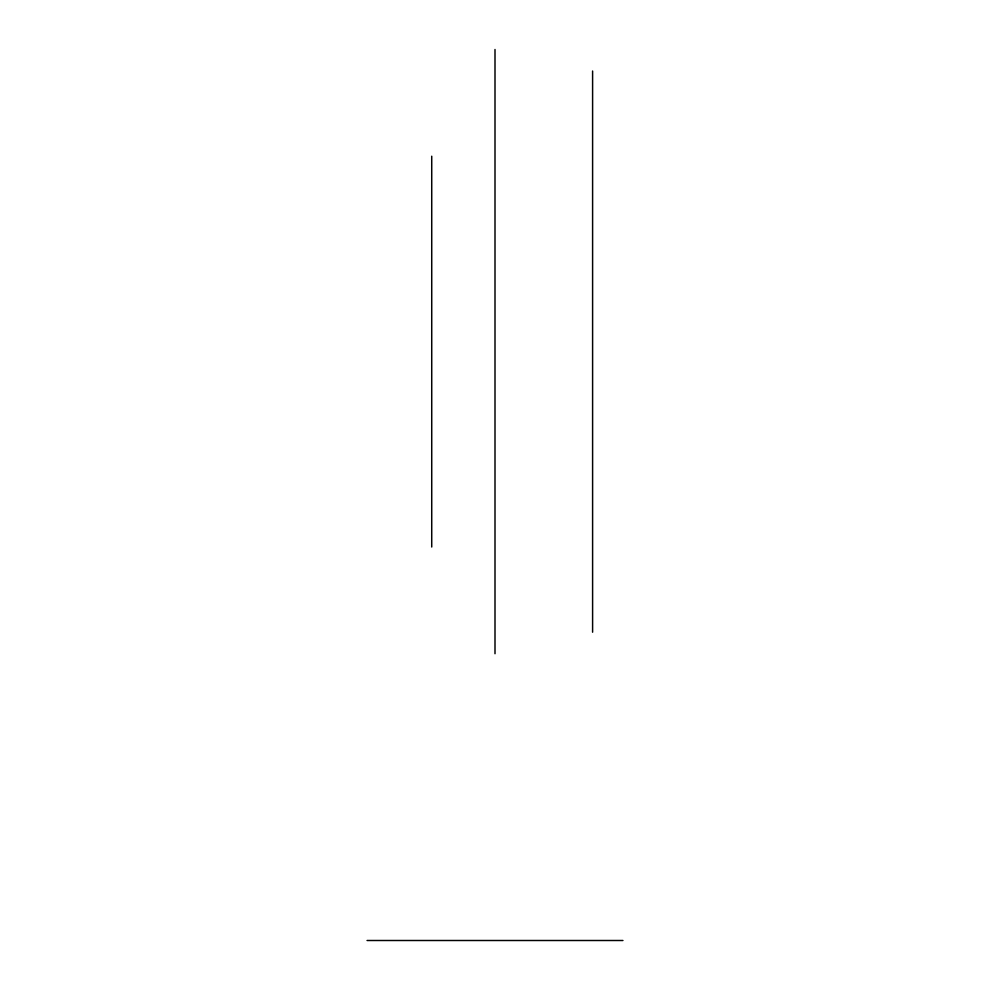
<?xml version="1.0" encoding="UTF-8"?>
<svg xmlns="http://www.w3.org/2000/svg" width="990" height="990" viewBox="0 0 990 990"><rect width="100%" height="100%" fill="white"/><g stroke="black" fill="none" stroke-linecap="round" stroke-linejoin="round"><path stroke-width="1.49" d="M367.043 940.5L622.957 940.5M592.602 71.02L592.602 632.202M495 49.5L495 653.722M431.727 156.21L431.727 547.012"/></g></svg>
